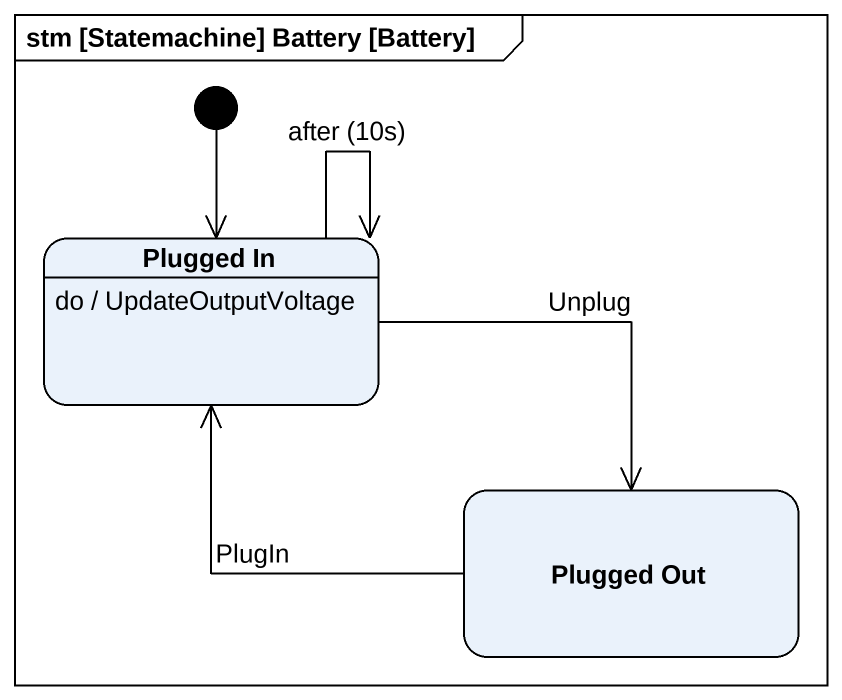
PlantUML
@startuml
mainframe stm [Statemachine] Battery [Battery]
hide empty description
state "Plugged In" as Plugged_In
Plugged_In : do / UpdateOutputVoltage
state "Plugged Out" as Plugged_Out
[*] --> Plugged_In
Plugged_In --> Plugged_In : after (10s)
Plugged_In --> Plugged_Out : Unplug
Plugged_Out -up-> Plugged_In : PlugIn
@enduml
